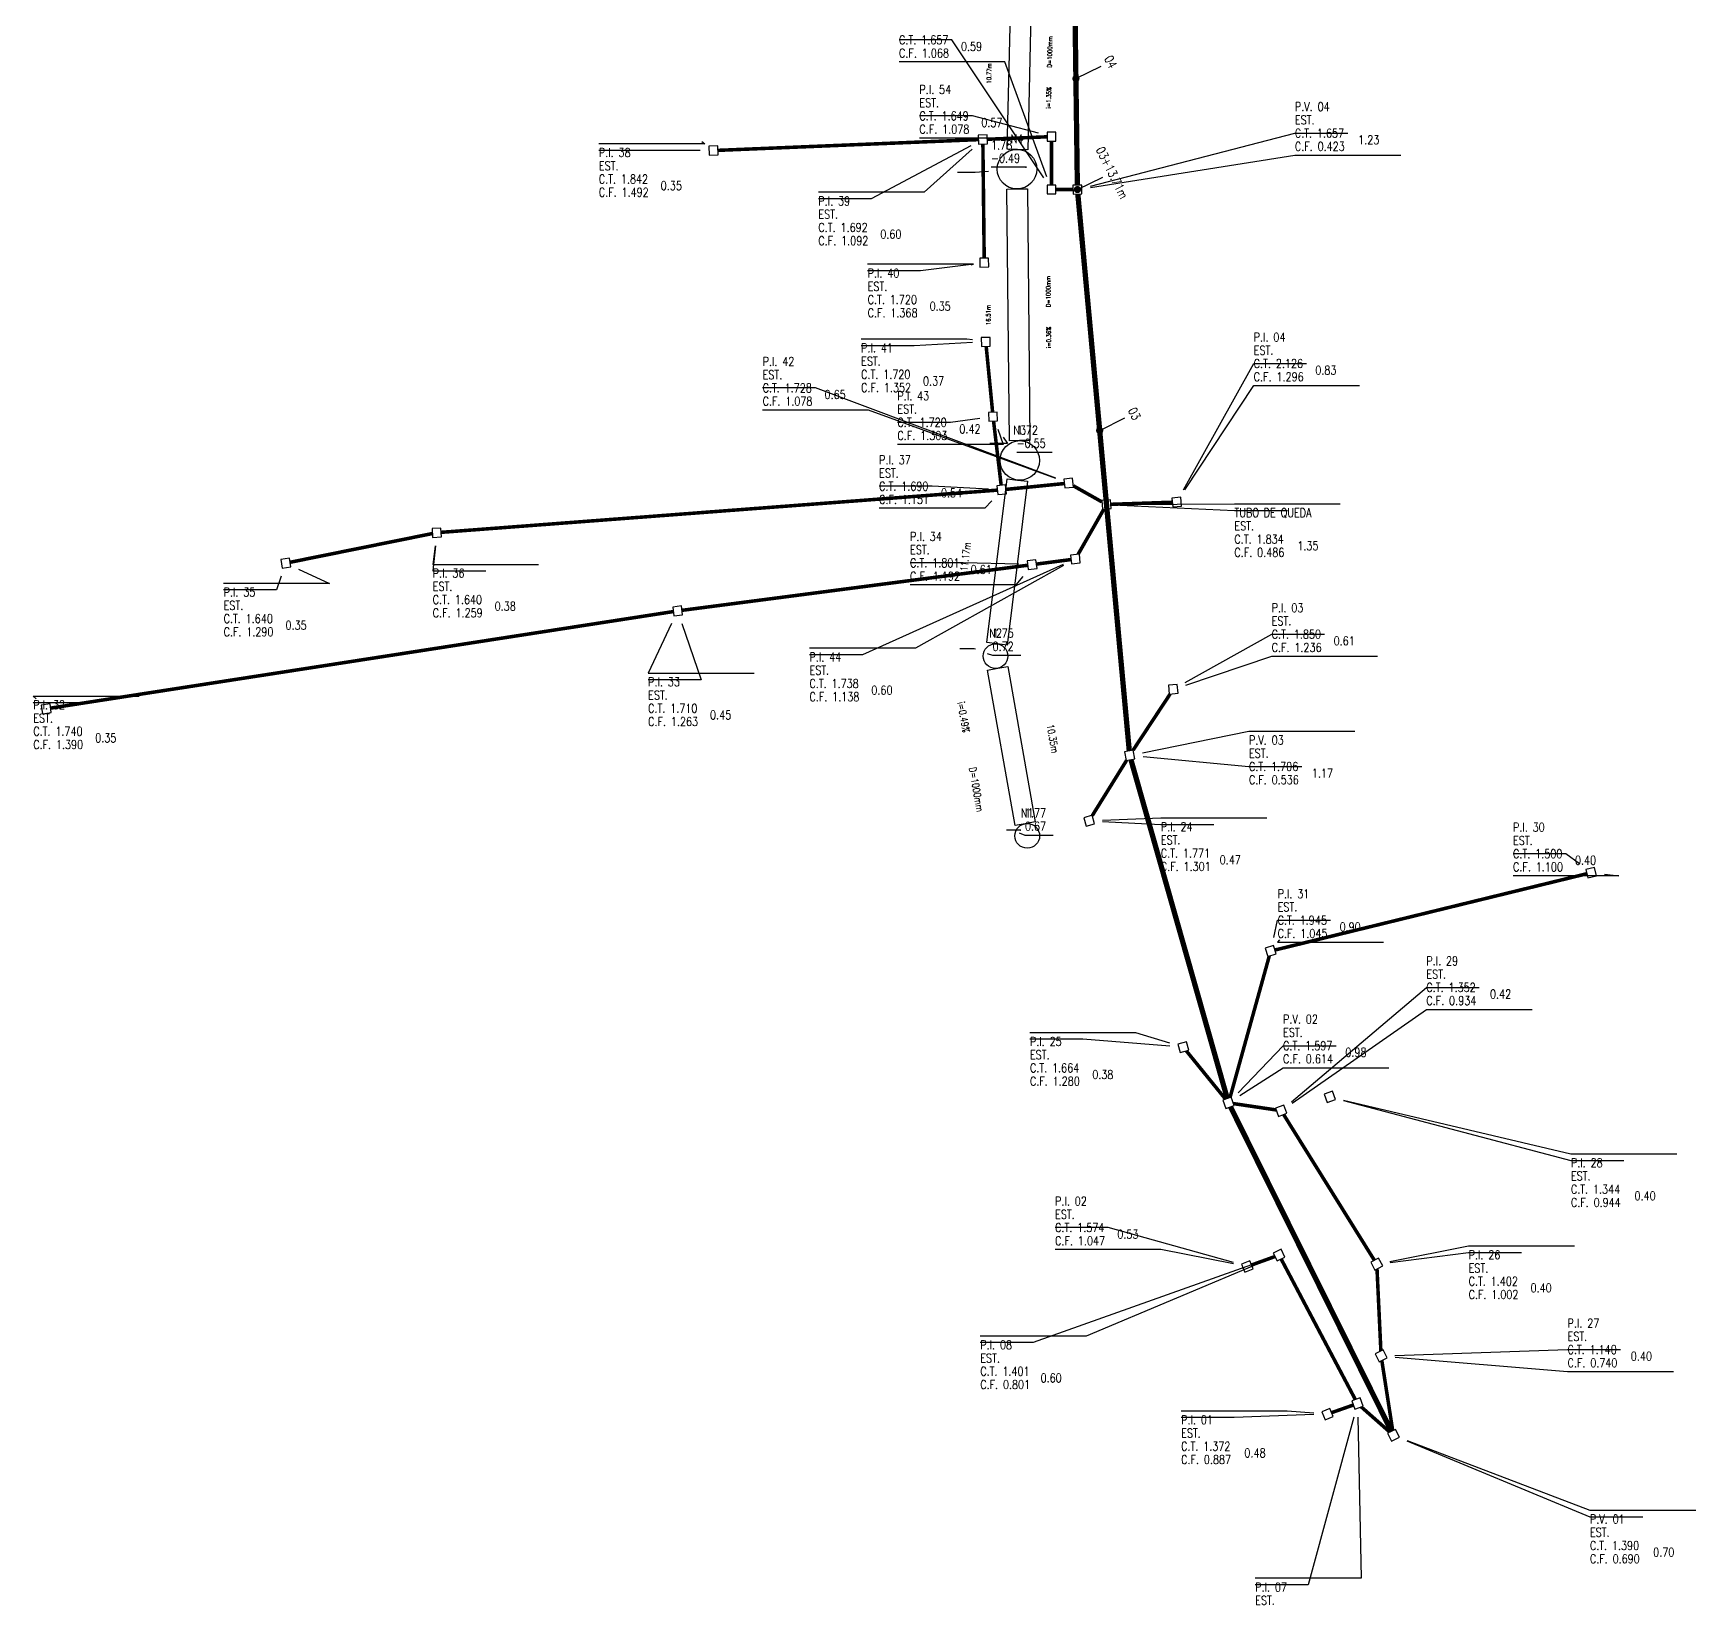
# Model space of a CAD drawing. Extents: x -160 to 364724, y -100 to 7353297.
# Drawn here: x 363971 to 364065.2, y 7351714.3 to 7351803.4 of the extents above; entities that cross this region are included whole.
import ezdxf
from ezdxf.enums import TextEntityAlignment as Align

# ---------------------------------------------------------------- set-up
doc = ezdxf.new("R2010")
doc.units = 0
doc.header["$LTSCALE"] = 5
for name, color, linetype in [('PONTOS-AGUA_U', 7, 'Continuous'), ('PONTOS-CAIXAS', 7, 'Continuous'), ('PONTOS-CAIXAS_U', 1, 'Continuous'), ('PS_IND_COMPRIMENTO', 7, 'Continuous'), ('PS_IND_DIAMETRO', 7, 'Continuous'), ('PS_IND_INCLINACAO', 7, 'Continuous'), ('PS_PONTOS_IDENTIFICACAO_LIN', 7, 'Continuous'), ('PS_PONTOS_IDENTIFICACAO_TXT', 7, 'Continuous'), ('T-MARGEM', 7, 'Continuous'), ('TUBO_DE_CONCRETO', 2, 'Continuous'), ('TUBO_PVC', 1, 'Continuous')]:
    doc.layers.add(name, color=color, linetype=linetype)
doc.styles.add('ROMANS', font='ROMANS.shx', dxfattribs={"height": 2})

# ---------------------------------------------------------------- blocks, each defined once
blk = doc.blocks.new('*U400', base_point=(359281.959, 7352366.301))
at = {"linetype": 'Continuous'}
blk.add_lwpolyline([(359281.709, 7352366.051), (359282.209, 7352366.051), (359282.209, 7352366.551), (359281.709, 7352366.551)], close=True, dxfattribs=at)
blk = doc.blocks.new('*U399', base_point=(359255.49, 7352347.778))
at = {"linetype": 'Continuous'}
blk.add_lwpolyline([(359255.24, 7352347.528), (359255.74, 7352347.528), (359255.74, 7352348.028), (359255.24, 7352348.028)], close=True, dxfattribs=at)
blk = doc.blocks.new('*U398', base_point=(359275.373, 7352355.22))
at = {"linetype": 'Continuous'}
blk.add_lwpolyline([(359275.123, 7352354.97), (359275.623, 7352354.97), (359275.623, 7352355.47), (359275.123, 7352355.47)], close=True, dxfattribs=at)
blk = doc.blocks.new('*U397', base_point=(359270.209, 7352344.317))
at = {"linetype": 'Continuous'}
blk.add_lwpolyline([(359269.959, 7352344.067), (359270.459, 7352344.067), (359270.459, 7352344.567), (359269.959, 7352344.567)], close=True, dxfattribs=at)
blk = doc.blocks.new('*U396', base_point=(359268.977, 7352338.348))
at = {"linetype": 'Continuous'}
blk.add_lwpolyline([(359268.727, 7352338.098), (359269.227, 7352338.098), (359269.227, 7352338.598), (359268.727, 7352338.598)], close=True, dxfattribs=at)
blk = doc.blocks.new('*U395', base_point=(359279.138, 7352346.955))
at = {"linetype": 'Continuous'}
blk.add_lwpolyline([(359278.888, 7352346.705), (359279.388, 7352346.705), (359279.388, 7352347.205), (359278.888, 7352347.205)], close=True, dxfattribs=at)
blk = doc.blocks.new('*U393', base_point=(550.698, 290.358))
blk.add_circle((550.698, 290.358), 0.14)
blk = doc.blocks.new('*U346', base_point=(359278.468, 7352361.88))
at = {"linetype": 'Continuous'}
blk.add_lwpolyline([(359278.218, 7352361.63), (359278.718, 7352361.63), (359278.718, 7352362.13), (359278.218, 7352362.13)], close=True, dxfattribs=at)
blk = doc.blocks.new('*U345', base_point=(359273.053, 7352374.794))
at = {"linetype": 'Continuous'}
blk.add_lwpolyline([(359272.803, 7352374.544), (359273.303, 7352374.544), (359273.303, 7352375.044), (359272.803, 7352375.044)], close=True, dxfattribs=at)
blk = doc.blocks.new('*U306', base_point=(359275.412, 7352342.251))
at = {"linetype": 'Continuous'}
blk.add_lwpolyline([(359275.162, 7352342.001), (359275.662, 7352342.001), (359275.662, 7352342.501), (359275.162, 7352342.501)], close=True, dxfattribs=at)
blk = doc.blocks.new('*U305', base_point=(359277.996, 7352338.091))
at = {"linetype": 'Continuous'}
blk.add_lwpolyline([(359277.746, 7352337.841), (359278.246, 7352337.841), (359278.246, 7352338.341), (359277.746, 7352338.341)], close=True, dxfattribs=at)
blk = doc.blocks.new('*U250', base_point=(359274.561, 7352347.705))
at = {"linetype": 'Continuous'}
blk.add_lwpolyline([(359274.311, 7352347.455), (359274.811, 7352347.455), (359274.811, 7352347.955), (359274.311, 7352347.955)], close=True, dxfattribs=at)
blk = doc.blocks.new('*U249', base_point=(359286.517, 7352340.029))
at = {"linetype": 'Continuous'}
blk.add_lwpolyline([(359286.267, 7352339.779), (359286.767, 7352339.779), (359286.767, 7352340.279), (359286.267, 7352340.279)], close=True, dxfattribs=at)
blk = doc.blocks.new('*U226', base_point=(359269.033, 7352374.219))
at = {"linetype": 'Continuous'}
blk.add_lwpolyline([(359268.783, 7352373.969), (359269.283, 7352373.969), (359269.283, 7352374.469), (359268.783, 7352374.469)], close=True, dxfattribs=at)
blk = doc.blocks.new('*U225', base_point=(359279.114, 7352359.112))
at = {"linetype": 'Continuous'}
blk.add_lwpolyline([(359278.864, 7352358.862), (359279.364, 7352358.862), (359279.364, 7352359.362), (359278.864, 7352359.362)], close=True, dxfattribs=at)
blk = doc.blocks.new('*U224', base_point=(359266.458, 7352325.756))
at = {"linetype": 'Continuous'}
blk.add_lwpolyline([(359266.208, 7352325.506), (359266.708, 7352325.506), (359266.708, 7352326.006), (359266.208, 7352326.006)], close=True, dxfattribs=at)
blk = doc.blocks.new('*U674', base_point=(550.698, 290.358))
blk.add_circle((550.698, 290.358), 0.14)
blk = doc.blocks.new('*U673', base_point=(550.698, 290.358))
blk.add_circle((550.698, 290.358), 0.14)
blk = doc.blocks.new('*U423', base_point=(359268.61, 7352412.821))
at = {"linetype": 'Continuous'}
blk.add_lwpolyline([(359268.36, 7352412.571), (359268.86, 7352412.571), (359268.86, 7352413.071), (359268.36, 7352413.071)], close=True, dxfattribs=at)
blk = doc.blocks.new('*U422', base_point=(359261.529, 7352403.82))
at = {"linetype": 'Continuous'}
blk.add_lwpolyline([(359261.279, 7352403.57), (359261.779, 7352403.57), (359261.779, 7352404.07), (359261.279, 7352404.07)], close=True, dxfattribs=at)
blk = doc.blocks.new('*U413', base_point=(359255.737, 7352383.629))
at = {"linetype": 'Continuous'}
blk.add_lwpolyline([(359255.487, 7352383.379), (359255.987, 7352383.379), (359255.987, 7352383.879), (359255.487, 7352383.879)], close=True, dxfattribs=at)
blk = doc.blocks.new('*U412', base_point=(359261.898, 7352384.797))
at = {"linetype": 'Continuous'}
blk.add_lwpolyline([(359261.648, 7352384.547), (359262.148, 7352384.547), (359262.148, 7352385.047), (359261.648, 7352385.047)], close=True, dxfattribs=at)
blk = doc.blocks.new('*U411', base_point=(359262.9186, 7352395.8705))
at = {"linetype": 'Continuous'}
blk.add_lwpolyline([(359262.6686, 7352395.6205), (359263.1686, 7352395.6205), (359263.1686, 7352396.1205), (359262.6686, 7352396.1205)], close=True, dxfattribs=at)
blk = doc.blocks.new('*U410', base_point=(359246.071, 7352384.183))
at = {"linetype": 'Continuous'}
blk.add_lwpolyline([(359245.821, 7352383.933), (359246.321, 7352383.933), (359246.321, 7352384.433), (359245.821, 7352384.433)], close=True, dxfattribs=at)
blk = doc.blocks.new('*U409', base_point=(359252.015, 7352388.229))
at = {"linetype": 'Continuous'}
blk.add_lwpolyline([(359251.765, 7352387.979), (359252.265, 7352387.979), (359252.265, 7352388.479), (359251.765, 7352388.479)], close=True, dxfattribs=at)
blk = doc.blocks.new('*U408', base_point=(359245.917, 7352395.537))
at = {"linetype": 'Continuous'}
blk.add_lwpolyline([(359245.667, 7352395.287), (359246.167, 7352395.287), (359246.167, 7352395.787), (359245.667, 7352395.787)], close=True, dxfattribs=at)
blk = doc.blocks.new('*U407', base_point=(359245.917, 7352395.537))
at = {"linetype": 'Continuous'}
blk.add_lwpolyline([(359245.667, 7352395.287), (359246.167, 7352395.287), (359246.167, 7352395.787), (359245.667, 7352395.787)], close=True, dxfattribs=at)
blk = doc.blocks.new('*U406', base_point=(359260.785, 7352392.368))
at = {"linetype": 'Continuous'}
blk.add_lwpolyline([(359260.535, 7352392.118), (359261.035, 7352392.118), (359261.035, 7352392.618), (359260.535, 7352392.618)], close=True, dxfattribs=at)
blk = doc.blocks.new('*U405', base_point=(359206.272, 7352366.601))
at = {"linetype": 'Continuous'}
blk.add_lwpolyline([(359206.022, 7352366.351), (359206.522, 7352366.351), (359206.522, 7352366.851), (359206.022, 7352366.851)], close=True, dxfattribs=at)
blk = doc.blocks.new('*U404', base_point=(359206.272, 7352366.601))
at = {"linetype": 'Continuous'}
blk.add_lwpolyline([(359206.022, 7352366.351), (359206.522, 7352366.351), (359206.522, 7352366.851), (359206.022, 7352366.851)], close=True, dxfattribs=at)
blk = doc.blocks.new('*U403', base_point=(359212.578, 7352360.894))
at = {"linetype": 'Continuous'}
blk.add_lwpolyline([(359212.328, 7352360.644), (359212.828, 7352360.644), (359212.828, 7352361.144), (359212.328, 7352361.144)], close=True, dxfattribs=at)
blk = doc.blocks.new('*U402', base_point=(359203.107, 7352369.329))
at = {"linetype": 'Continuous'}
blk.add_lwpolyline([(359202.857, 7352369.079), (359203.357, 7352369.079), (359203.357, 7352369.579), (359202.857, 7352369.579)], close=True, dxfattribs=at)
blk = doc.blocks.new('*U401', base_point=(359211.99, 7352369.611))
at = {"linetype": 'Continuous'}
blk.add_lwpolyline([(359211.74, 7352369.361), (359212.24, 7352369.361), (359212.24, 7352369.861), (359211.74, 7352369.861)], close=True, dxfattribs=at)
blk = doc.blocks.new('*U394', base_point=(550.698, 290.358))
blk.add_circle((550.698, 290.358), 0.14)
blk = doc.blocks.new('*U344', base_point=(359269.395, 7352388.994))
at = {"linetype": 'Continuous'}
blk.add_lwpolyline([(359269.145, 7352388.744), (359269.645, 7352388.744), (359269.645, 7352389.244), (359269.145, 7352389.244)], close=True, dxfattribs=at)
blk = doc.blocks.new('*U252', base_point=(359274.146, 7352395.099))
at = {"linetype": 'Continuous'}
blk.add_lwpolyline([(359273.896, 7352394.849), (359274.396, 7352394.849), (359274.396, 7352395.349), (359273.896, 7352395.349)], close=True, dxfattribs=at)
blk = doc.blocks.new('*U251', base_point=(359276.04, 7352382.791))
at = {"linetype": 'Continuous'}
blk.add_lwpolyline([(359275.79, 7352382.541), (359276.29, 7352382.541), (359276.29, 7352383.041), (359275.79, 7352383.041)], close=True, dxfattribs=at)
blk = doc.blocks.new('*U231', base_point=(359274.081, 7352414.219))
at = {"linetype": 'Continuous'}
blk.add_lwpolyline([(359273.831, 7352413.969), (359274.331, 7352413.969), (359274.331, 7352414.469), (359273.831, 7352414.469)], close=True, dxfattribs=at)
blk = doc.blocks.new('*U261')
at = {"layer": 'T-MARGEM'}
blk.add_line((0, 0), (0, 0.2), dxfattribs=at)
at = {"layer": 'T-MARGEM', "const_width": 0.025, "flags": 128}
blk.add_lwpolyline([(-0.013, 0, 1), (0.013, 0, 1)], format="xyb", close=True, dxfattribs=at)
blk = doc.blocks.new('*U260')
at = {"layer": 'T-MARGEM'}
blk.add_line((0, 0), (0, 0.2), dxfattribs=at)
at = {"layer": 'T-MARGEM', "const_width": 0.025, "flags": 128}
blk.add_lwpolyline([(-0.013, 0, 1), (0.013, 0, 1)], format="xyb", close=True, dxfattribs=at)
blk = doc.blocks.new('*U259')
at = {"layer": 'T-MARGEM'}
blk.add_line((0, 0), (0, 0.2), dxfattribs=at)
at = {"layer": 'T-MARGEM', "const_width": 0.025, "flags": 128}
blk.add_lwpolyline([(-0.013, 0, 1), (0.013, 0, 1)], format="xyb", close=True, dxfattribs=at)

msp = doc.modelspace()

# ---------------------------------------------------------------- linework, layer by layer
at = {"layer": 'PS_PONTOS_IDENTIFICACAO_LIN', "linetype": 'Continuous'}
for points in [[(364028.246, 7351795.219), (364023.047, 7351803.037), (364020.047, 7351803.037)], [(364028.427, 7351795.272), (364026.047, 7351801.787), (364020.047, 7351801.787)], [(364027.956, 7351797.744), (364024.201, 7351798.722), (364021.201, 7351798.722)], [(364008.877, 7351797.268), (364009.033, 7351797.149), (364003.033, 7351797.149)], [(364027.94, 7351797.512), (364027.201, 7351797.472), (364021.201, 7351797.472)], [(364030.888, 7351794.743), (364042.476, 7351797.75), (364045.476, 7351797.75)], [(364008.782, 7351796.766), (364006.033, 7351796.774), (364003.033, 7351796.774)], [(364024.109, 7351797.027), (364018.476, 7351794.028), (364015.476, 7351794.028)], [(364024.183, 7351796.841), (364021.476, 7351794.403), (364015.476, 7351794.403)], [(364030.898, 7351794.67), (364042.476, 7351796.5), (364048.476, 7351796.5)], [(364025.115, 7351795.575), (364024.363, 7351795.513), (364023.363, 7351795.513)], [(364027.218, 7351795.816), (364027.262, 7351795.826), (364025.262, 7351795.826)], [(364024.131, 7351790.294), (364024.267, 7351790.315), (364018.267, 7351790.315)], [(364024.129, 7351790.313), (364021.267, 7351789.94), (364018.267, 7351789.94)], [(364024.216, 7351786.027), (364023.897, 7351786.076), (364017.897, 7351786.076)], [(364024.212, 7351785.875), (364020.897, 7351785.701), (364017.897, 7351785.701)], [(364036.171, 7351777.541), (364040.146, 7351784.69), (364043.146, 7351784.69)], [(364028.925, 7351778.188), (364015.312, 7351783.308), (364012.312, 7351783.308)], [(364036.233, 7351777.524), (364040.146, 7351783.44), (364046.146, 7351783.44)], [(364028.924, 7351778.181), (364018.312, 7351782.058), (364012.312, 7351782.058)], [(364024.63, 7351781.58), (364022.955, 7351781.358), (364019.955, 7351781.358)], [(364025.639, 7351780.964), (364025.955, 7351780.108), (364019.955, 7351780.108)], [(364025.939, 7351780.512), (364026.197, 7351780.155), (364025.197, 7351780.155)], [(364026.718, 7351779.67), (364026.717, 7351779.67), (364028.717, 7351779.67)], [(364025.112, 7351777.572), (364021.917, 7351777.736), (364018.917, 7351777.736)], [(364025.302, 7351776.913), (364024.917, 7351776.486), (364018.917, 7351776.486)], [(364032.555, 7351776.707), (364039.052, 7351776.738), (364045.052, 7351776.738)], [(364032.555, 7351776.668), (364039.052, 7351776.363), (364042.052, 7351776.363)], [(363993.752, 7351774.356), (363993.622, 7351773.31), (363999.622, 7351773.31)], [(363993.769, 7351774.355), (363993.622, 7351772.935), (363996.622, 7351772.935)], [(363986.015, 7351773.042), (363987.768, 7351772.233), (363981.768, 7351772.233)], [(363985.036, 7351772.638), (363984.768, 7351771.858), (363981.768, 7351771.858)], [(364029.347, 7351773.301), (364017.97, 7351768.182), (364014.97, 7351768.182)], [(364029.369, 7351773.238), (364020.97, 7351768.557), (364014.97, 7351768.557)], [(364026.836, 7351773.311), (364023.672, 7351773.39), (364020.672, 7351773.39)], [(364027.061, 7351772.629), (364026.672, 7351772.14), (364020.672, 7351772.14)], [(364007.744, 7351769.957), (364008.827, 7351766.774), (364005.827, 7351766.774)], [(364007.159, 7351769.951), (364005.827, 7351767.149), (364011.827, 7351767.149)], [(364036.26, 7351766.606), (364041.164, 7351769.35), (364044.164, 7351769.35)], [(364024.379, 7351768.497), (364024.3, 7351768.524), (364023.5, 7351768.524)], [(364025.035, 7351768.251), (364025.343, 7351768.161), (364026.943, 7351768.161)], [(364036.302, 7351766.469), (364041.164, 7351768.1), (364047.164, 7351768.1)], [(363971.14, 7351765.694), (363970.983, 7351765.847), (363976.983, 7351765.847)], [(363970.997, 7351765.465), (363970.983, 7351765.472), (363973.983, 7351765.472)], [(364033.852, 7351762.634), (364039.875, 7351763.851), (364045.875, 7351763.851)], [(364033.874, 7351762.414), (364039.875, 7351761.851), (364042.875, 7351761.851)], [(364031.575, 7351758.81), (364034.881, 7351758.937), (364040.881, 7351758.937)], [(364031.581, 7351758.74), (364034.881, 7351758.562), (364037.881, 7351758.562)], [(364026.935, 7351758.25), (364026.94, 7351758.245), (364026.14, 7351758.245)], [(364026.845, 7351758.102), (364027.182, 7351757.97), (364028.782, 7351757.97)], [(364058.607, 7351756.331), (364057.841, 7351756.91), (364054.841, 7351756.91)], [(364060.026, 7351755.75), (364060.841, 7351755.66), (364054.841, 7351755.66)], [(364041.279, 7351752.16), (364041.499, 7351753.14), (364044.499, 7351753.14)], [(364041.604, 7351752.023), (364041.499, 7351751.89), (364047.499, 7351751.89)], [(364042.288, 7351742.842), (364049.931, 7351749.332), (364052.931, 7351749.332)], [(364042.326, 7351742.779), (364049.931, 7351748.082), (364055.931, 7351748.082)], [(364035.392, 7351746.179), (364033.465, 7351746.767), (364027.465, 7351746.767)], [(364035.391, 7351746.006), (364030.465, 7351746.392), (364027.465, 7351746.392)], [(364039.256, 7351743.351), (364041.81, 7351746.029), (364044.81, 7351746.029)], [(364039.354, 7351743.197), (364041.81, 7351744.779), (364047.81, 7351744.779)], [(364045.236, 7351742.94), (364058.118, 7351739.894), (364064.118, 7351739.894)], [(364045.236, 7351742.918), (364058.118, 7351739.519), (364061.118, 7351739.519)], [(364038.997, 7351733.732), (364031.89, 7351735.72), (364028.89, 7351735.72)], [(364038.999, 7351733.666), (364034.89, 7351734.47), (364028.89, 7351734.47)], [(364047.867, 7351733.795), (364052.322, 7351734.676), (364058.322, 7351734.676)], [(364047.881, 7351733.743), (364052.322, 7351734.301), (364055.322, 7351734.301)], [(364040.873, 7351733.91), (364027.649, 7351729.198), (364024.649, 7351729.198)], [(364040.889, 7351733.872), (364030.649, 7351729.573), (364024.649, 7351729.573)], [(364048.141, 7351728.475), (364057.928, 7351728.804), (364060.928, 7351728.804)], [(364048.157, 7351728.381), (364057.928, 7351727.554), (364063.928, 7351727.554)], [(364043.545, 7351725.207), (364042.032, 7351725.323), (364036.032, 7351725.323)], [(364043.557, 7351725.118), (364039.032, 7351724.948), (364036.032, 7351724.948)], [(364046.041, 7351724.983), (364046.228, 7351715.843), (364040.228, 7351715.843)], [(364045.814, 7351724.971), (364043.228, 7351715.468), (364040.228, 7351715.468)], [(364048.831, 7351723.628), (364059.195, 7351719.324), (364062.195, 7351719.324)], [(364048.848, 7351723.647), (364059.195, 7351719.699), (364065.195, 7351719.699)]]:
    msp.add_lwpolyline(points, dxfattribs=at)
at = {"layer": 'TUBO_DE_CONCRETO'}
for points in [[(364026.756, 7351796.825), (364026.176, 7351796.839), (364026.373, 7351805.37), (364026.953, 7351805.357), (364027.533, 7351805.343), (364027.336, 7351796.812)], [(364026.878, 7351780.32), (364026.298, 7351780.314), (364026.161, 7351794.581), (364026.741, 7351794.587), (364027.321, 7351794.593), (364027.458, 7351780.326)], [(364025.601, 7351768.806), (364025.025, 7351768.877), (364026.176, 7351778.161), (364026.751, 7351778.09), (364027.327, 7351778.019), (364026.176, 7351768.734)], [(364027.189, 7351758.61), (364026.618, 7351758.509), (364025.065, 7351767.321), (364025.636, 7351767.422), (364026.208, 7351767.523), (364027.761, 7351758.711)]]:
    msp.add_lwpolyline(points, close=True, dxfattribs=at)
at = {"layer": 'TUBO_PVC'}
for points, const_width in [([(364030.151, 7351794.802), (364029.818, 7351819.43)], 0.3), ([(364009.782, 7351796.774), (364024.546, 7351797.382)], 0.2), ([(364024.872, 7351790.66), (364024.798, 7351797.142)], 0.2), ([(364025.045, 7351797.403), (364028.44, 7351797.542)], 0.2), ([(364028.69, 7351797.303), (364028.69, 7351794.802)], 0.2), ([(364028.94, 7351794.552), (364029.905, 7351794.552)], 0.2), ([(364033.094, 7351762.735), (364030.178, 7351794.303)], 0.3), ([(364030.178, 7351794.303), (364031.784, 7351776.912)], 0.3), ([(364024.985, 7351785.665), (364025.35, 7351781.928)], 0.2), ([(364025.403, 7351781.43), (364025.835, 7351777.782)], 0.2), ([(363994.095, 7351775.124), (364025.615, 7351777.515)], 0.2), ([(364026.113, 7351777.559), (364029.406, 7351777.889)], 0.2), ([(364029.922, 7351777.763), (364031.539, 7351776.852)], 0.2), ([(364030.196, 7351773.882), (364031.653, 7351776.438)], 0.2), ([(364032.771, 7351766.231), (364031.83, 7351776.415)], 0.3), ([(364035.53, 7351776.831), (364032.054, 7351776.712)], 0.2), ([(363985.535, 7351773.427), (363993.599, 7351775.055)], 0.2), ([(364027.836, 7351773.325), (364029.795, 7351773.582)], 0.2), ([(364007.749, 7351770.704), (364027.341, 7351773.26)], 0.2), ([(363971.968, 7351765.162), (364007.254, 7351770.633)], 0.2), ([(364035.409, 7351765.961), (364033.309, 7351762.777)], 0.2), ([(364033.094, 7351762.735), (364032.817, 7351765.733)], 0.3), ([(364030.996, 7351759.068), (364032.938, 7351762.196)], 0.2), ([(364038.65, 7351743.029), (364033.186, 7351762.244)], 0.3), ([(364059.022, 7351755.775), (364041.349, 7351751.451)], 0.2), ([(364041.027, 7351751.106), (364038.801, 7351743.085)], 0.2), ([(364036.326, 7351745.735), (364038.552, 7351742.993)], 0.2), ([(364047.952, 7351724.17), (364038.831, 7351742.562)], 0.3), ([(364041.423, 7351742.387), (364039.001, 7351742.746)], 0.2), ([(364041.839, 7351742.129), (364046.987, 7351733.86)], 0.2), ([(364040.018, 7351733.597), (364041.345, 7351734.077)], 0.2), ([(364045.907, 7351725.97), (364041.698, 7351733.941)], 0.2), ([(364047.133, 7351733.371), (364047.352, 7351728.723)], 0.2), ([(364047.405, 7351728.188), (364048.023, 7351724.206)], 0.2), ([(364044.559, 7351725.23), (364045.789, 7351725.663)], 0.2), ([(364046.24, 7351725.557), (364047.861, 7351724.125)], 0.2)]:
    msp.add_lwpolyline(points, dxfattribs=dict(at, const_width=const_width))

# ---------------------------------------------------------------- block references
at = {"layer": 'PONTOS-AGUA_U'}
for name, p, xscale, yscale, zscale in [('*U674', (364026.73, 7351795.706), 8, 8, 8), ('*U673', (364026.889, 7351779.2), 8, 8, 8), ('*U394', (364025.515, 7351768.111), 5, 5, 5), ('*U393', (364027.311, 7351757.92), 5, 5, 5)]:
    msp.add_blockref(name, p, dxfattribs=dict(at, xscale=xscale, yscale=yscale, zscale=zscale))
at = {"layer": 'PONTOS-CAIXAS'}
for name, p, rotation in [('*U408', (364024.795, 7351797.392), 2.356787717312325), ('*U407', (364009.532, 7351796.764), 2.356787711638278), ('*U231', (364030.155, 7351794.552), 0.7755623116016854), ('*U409', (364024.875, 7351790.41), 0.6803823999125309), ('*U410', (364024.961, 7351785.914), 1.337758107283516), ('*U411', (364025.374, 7351781.679), 2.524256304793318), ('*U406', (364025.864, 7351777.534), 5.64605956711389), ('*U412', (364029.655, 7351777.914), 6.011908847981853), ('*U344', (364031.804, 7351776.703), 5.277971616966026), ('*U252', (364035.781, 7351776.839), 185.2779715904184), ('*U405', (363993.846, 7351775.105), 3.505605589269602), ('*U404', (363985.29, 7351773.377), 8.399383788792544), ('*U403', (364027.588, 7351773.292), 7.466196576406047), ('*U413', (364030.043, 7351773.614), 6.011908845119029), ('*U402', (364007.501, 7351770.671), 7.361034399149651), ('*U251', (364035.585, 7351766.228), 185.277971585501), ('*U401', (363971.721, 7351765.124), 8.304324028350957), ('*U226', (364033.117, 7351762.485), 10.94233934953787), ('*U345', (364030.818, 7351758.78), 15.8751502715973), ('*U399', (364059.265, 7351755.835), 13.42114944073568), ('*U400', (364041.106, 7351751.392), 16.98026066251681), ('*U346', (364036.155, 7351745.946), 15.87515028635645), ('*U397', (364044.458, 7351743.123), 200.0099362847659), ('*U225', (364038.719, 7351742.788), 20.32502004503023), ('*U398', (364041.704, 7351742.345), 20.00993627519104), ('*U306', (364041.581, 7351734.162), 26.3789136231924), ('*U395', (364047.12, 7351733.647), 27.98738268908922), ('*U250', (364039.783, 7351733.512), 22.03175669136694), ('*U396', (364047.365, 7351728.448), 27.22258019323874), ('*U249', (364044.323, 7351725.147), 22.54752245689563), ('*U305', (364046.025, 7351725.746), 199.3893550947029), ('*U224', (364048.063, 7351723.947), 26.37891365922811)]:
    msp.add_blockref(name, p, dxfattribs=dict(at, rotation=rotation))
for name, p in [('*U422', (364028.69, 7351797.553)), ('*U423', (364028.69, 7351794.552))]:
    msp.add_blockref(name, p, dxfattribs=at)
at = {"layer": 'PONTOS-CAIXAS_U', "xscale": 7.999999999999997, "yscale": 7.999999999999997, "zscale": 7.999999999999997, "rotation": 296.3702818064322}
for name, p in [('*U261', (364030.07, 7351800.839)), ('*U260', (364030.155, 7351794.552)), ('*U260', (364030.155, 7351794.552)), ('*U259', (364031.416, 7351780.897))]:
    msp.add_blockref(name, p, dxfattribs=at)

# ---------------------------------------------------------------- texts
at = {"layer": 'PS_IND_COMPRIMENTO', "style": 'ROMANS', "width": 0.8}
for s, height, rotation, p in [('10.77m', 0.25, 88.67545, (364025.15, 7351801.13)), ('16.51m', 0.25, 90.55191, (364025.104, 7351787.437)), ('11.17m', 0.4, 82.93668, (364023.814, 7351773.74)), ('10.35m', 0.4, 279.99483, (364028.757, 7351763.429))]:
    msp.add_text(s, height=height, rotation=rotation, dxfattribs=at).set_placement(p, align=Align.MIDDLE_CENTER)
at = {"layer": 'PS_IND_DIAMETRO', "style": 'ROMANS', "width": 0.8}
for height, rotation, p in [(0.25, 88.67545, (364028.589, 7351802.351)), (0.25, 90.55191, (364028.502, 7351788.77)), (0.4, 279.99483, (364024.43, 7351760.554))]:
    msp.add_text('D=1000mm', height=height, rotation=rotation, dxfattribs=at).set_placement(p, align=Align.MIDDLE_CENTER)
at = {"layer": 'PS_IND_INCLINACAO', "style": 'ROMANS', "width": 0.8}
for s, height, rotation, p in [('i=1.35%', 0.25, 88.67545, (364028.529, 7351799.752)), ('i=0.36%', 0.25, 90.55191, (364028.527, 7351786.17)), ('i=0.49%', 0.4, 279.99483, (364023.708, 7351764.651))]:
    msp.add_text(s, height=height, rotation=rotation, dxfattribs=at).set_placement(p, align=Align.MIDDLE_CENTER)
at = {"layer": 'PS_PONTOS_IDENTIFICACAO_TXT', "style": 'ROMANS', "width": 0.8}
for s, p in [('C.T. 1.657', (364020.047, 7351802.787)), ('0.59', (364023.556, 7351802.412)), ('C.F. 1.068', (364020.047, 7351802.037)), ('P.I. 54', (364021.201, 7351799.972)), ('C.T. 1.649', (364021.201, 7351798.472)), ('EST. ', (364021.201, 7351799.222)), ('P.V. 04', (364042.476, 7351799)), ('C.F. 1.078', (364021.201, 7351797.722)), ('0.57', (364024.71, 7351798.097)), ('EST. ', (364042.476, 7351798.25)), ('1.78', (364025.262, 7351796.826)), ('C.T. 1.657', (364042.476, 7351797.5)), ('C.F. 0.423', (364042.476, 7351796.75)), ('1.23', (364046.062, 7351797.125)), ('P.I. 38', (364003.033, 7351796.399)), ('EST. ', (364003.033, 7351795.649)), ('-0.49', (364025.262, 7351796.076)), ('C.T. 1.842', (364003.033, 7351794.899)), ('C.F. 1.492', (364003.033, 7351794.149)), ('0.35', (364006.542, 7351794.524)), ('P.I. 39', (364015.476, 7351793.653)), ('EST. ', (364015.476, 7351792.903)), ('C.T. 1.692', (364015.476, 7351792.153)), ('C.F. 1.092', (364015.476, 7351791.403)), ('0.60', (364018.985, 7351791.778)), ('P.I. 40', (364018.267, 7351789.565)), ('EST. ', (364018.267, 7351788.815)), ('C.T. 1.720', (364018.267, 7351788.065)), ('C.F. 1.368', (364018.267, 7351787.315)), ('0.35', (364021.777, 7351787.69)), ('P.I. 41', (364017.897, 7351785.326)), ('P.I. 04', (364040.146, 7351785.94)), ('P.I. 42', (364012.312, 7351784.558)), ('EST. ', (364017.897, 7351784.576)), ('C.T. 2.126', (364040.146, 7351784.44)), ('EST. ', (364040.146, 7351785.19)), ('EST. ', (364012.312, 7351783.808)), ('C.T. 1.720', (364017.897, 7351783.826)), ('0.37', (364021.407, 7351783.451)), ('C.F. 1.296', (364040.146, 7351783.69)), ('0.83', (364043.637, 7351784.065)), ('C.T. 1.728', (364012.312, 7351783.058)), ('0.65', (364015.821, 7351782.683)), ('C.F. 1.352', (364017.897, 7351783.076)), ('P.I. 43', (364019.955, 7351782.608)), ('C.F. 1.078', (364012.312, 7351782.308)), ('EST. ', (364019.955, 7351781.858)), ('C.T. 1.720', (364019.955, 7351781.108)), ('0.42', (364023.465, 7351780.733)), ('1.72', (364026.717, 7351780.67)), ('C.F. 1.303', (364019.955, 7351780.358)), ('-0.55', (364026.717, 7351779.92)), ('P.I. 37', (364018.917, 7351778.986)), ('EST. ', (364018.917, 7351778.236)), ('C.T. 1.690', (364018.917, 7351777.486)), ('0.54', (364022.426, 7351777.111)), ('C.F. 1.151', (364018.917, 7351776.736)), ('TUBO DE QUEDA', (364039.052, 7351775.988)), ('EST. ', (364039.052, 7351775.238)), ('P.I. 34', (364020.672, 7351774.64)), ('C.T. 1.834', (364039.052, 7351774.488)), ('1.35', (364042.618, 7351774.113)), ('C.T. 1.801', (364020.672, 7351773.14)), ('EST. ', (364020.672, 7351773.89)), ('C.F. 0.486', (364039.052, 7351773.738)), ('P.I. 36', (363993.622, 7351772.56)), ('C.F. 1.192', (364020.672, 7351772.39)), ('0.61', (364024.105, 7351772.765)), ('P.I. 35', (363981.768, 7351771.483)), ('EST. ', (363993.622, 7351771.81)), ('EST. ', (363981.768, 7351770.733)), ('C.T. 1.640', (363993.622, 7351771.06)), ('C.F. 1.259', (363993.622, 7351770.31)), ('0.38', (363997.131, 7351770.685)), ('P.I. 03', (364041.164, 7351770.6)), ('C.T. 1.640', (363981.768, 7351769.983)), ('0.35', (363985.277, 7351769.608)), ('EST. ', (364041.164, 7351769.85)), ('C.F. 1.290', (363981.768, 7351769.233)), ('0.72', (364025.343, 7351768.411)), ('1.75', (364025.343, 7351769.161)), ('C.T. 1.850', (364041.164, 7351769.1)), ('C.F. 1.236', (364041.164, 7351768.35)), ('0.61', (364044.674, 7351768.725)), ('P.I. 44', (364014.97, 7351767.807)), ('EST. ', (364014.97, 7351767.057)), ('P.I. 33', (364005.827, 7351766.399)), ('EST. ', (364005.827, 7351765.649)), ('C.T. 1.738', (364014.97, 7351766.307)), ('C.F. 1.138', (364014.97, 7351765.557)), ('0.60', (364018.479, 7351765.932)), ('P.I. 32', (363970.983, 7351765.097)), ('C.T. 1.710', (364005.827, 7351764.899)), ('EST. ', (363970.983, 7351764.347)), ('C.F. 1.263', (364005.827, 7351764.149)), ('0.45', (364009.337, 7351764.524)), ('C.T. 1.740', (363970.983, 7351763.597)), ('C.F. 1.390', (363970.983, 7351762.847)), ('0.35', (363974.492, 7351763.222)), ('P.V. 03', (364039.875, 7351763.101)), ('EST. ', (364039.875, 7351762.351)), ('C.T. 1.706', (364039.875, 7351761.601)), ('C.F. 0.536', (364039.875, 7351760.851)), ('1.17', (364043.442, 7351761.226)), ('1.77', (364027.182, 7351758.97)), ('0.67', (364027.182, 7351758.22)), ('P.I. 24', (364034.881, 7351758.187)), ('P.I. 30', (364054.841, 7351758.16)), ('EST. ', (364034.881, 7351757.437)), ('EST. ', (364054.841, 7351757.41)), ('C.T. 1.771', (364034.881, 7351756.687)), ('0.47', (364038.219, 7351756.312)), ('C.T. 1.500', (364054.841, 7351756.66)), ('0.40', (364058.351, 7351756.285)), ('C.F. 1.301', (364034.881, 7351755.937)), ('C.F. 1.100', (364054.841, 7351755.91)), ('P.I. 31', (364041.499, 7351754.39)), ('EST. ', (364041.499, 7351753.64)), ('C.T. 1.945', (364041.499, 7351752.89)), ('0.90', (364045.009, 7351752.515)), ('C.F. 1.045', (364041.499, 7351752.14)), ('P.I. 29', (364049.931, 7351750.582)), ('EST. ', (364049.931, 7351749.832)), ('C.T. 1.352', (364049.931, 7351749.082)), ('0.42', (364053.536, 7351748.707)), ('C.F. 0.934', (364049.931, 7351748.332)), ('P.V. 02', (364041.81, 7351747.279)), ('P.I. 25', (364027.465, 7351746.017)), ('C.T. 1.597', (364041.81, 7351745.779)), ('EST. ', (364041.81, 7351746.529)), ('EST. ', (364027.465, 7351745.267)), ('C.F. 0.614', (364041.81, 7351745.029)), ('0.98', (364045.339, 7351745.404)), ('C.T. 1.664', (364027.465, 7351744.517)), ('0.38', (364030.994, 7351744.142)), ('C.F. 1.280', (364027.465, 7351743.767)), ('P.I. 28', (364058.118, 7351739.144)), ('EST. ', (364058.118, 7351738.394)), ('C.T. 1.344', (364058.118, 7351737.644)), ('0.40', (364061.723, 7351737.269)), ('P.I. 02', (364028.89, 7351736.97)), ('C.F. 0.944', (364058.118, 7351736.894)), ('C.T. 1.574', (364028.89, 7351735.47)), ('EST. ', (364028.89, 7351736.22)), ('C.F. 1.047', (364028.89, 7351734.72)), ('0.53', (364032.418, 7351735.095)), ('P.I. 26', (364052.322, 7351733.926)), ('EST. ', (364052.322, 7351733.176)), ('C.T. 1.402', (364052.322, 7351732.426)), ('C.F. 1.002', (364052.322, 7351731.676)), ('0.40', (364055.831, 7351732.051)), ('P.I. 27', (364057.928, 7351730.054)), ('P.I. 08', (364024.649, 7351728.823)), ('EST. ', (364057.928, 7351729.304)), ('EST. ', (364024.649, 7351728.073)), ('C.T. 1.140', (364057.928, 7351728.554)), ('C.F. 0.740', (364057.928, 7351727.804)), ('0.40', (364061.513, 7351728.179)), ('C.T. 1.401', (364024.649, 7351727.323)), ('0.60', (364028.064, 7351726.948)), ('C.F. 0.801', (364024.649, 7351726.573)), ('P.I. 01', (364036.032, 7351724.573)), ('EST. ', (364036.032, 7351723.823)), ('C.T. 1.372', (364036.032, 7351723.073)), ('C.F. 0.887', (364036.032, 7351722.323)), ('0.48', (364039.618, 7351722.698)), ('P.V. 01', (364059.195, 7351718.949)), ('C.T. 1.390', (364059.195, 7351717.449)), ('EST. ', (364059.195, 7351718.199)), ('C.F. 0.690', (364059.195, 7351716.699)), ('0.70', (364062.781, 7351717.074)), ('P.I. 07', (364040.228, 7351715.093)), ('EST. ', (364040.228, 7351714.343))]:
    msp.add_text(s, height=0.5, dxfattribs=at).set_placement(p)
for s, p in [('04', (364031.817, 7351801.679)), ('03+13.71m', (364031.902, 7351795.393)), ('03+13.71m', (364031.902, 7351795.393)), ('03', (364033.163, 7351781.738))]:
    msp.add_text(s, height=0.5, rotation=296.37028, dxfattribs=at).set_placement(p, align=Align.CENTER)
for s, p in [('N4', (364026.73, 7351797.176)), ('N3', (364026.889, 7351780.67)), ('N2', (364025.515, 7351769.161)), ('N1', (364027.311, 7351758.97))]:
    msp.add_text(s, height=0.5, dxfattribs=at).set_placement(p, align=Align.CENTER)

doc.saveas('drawing.dxf')
